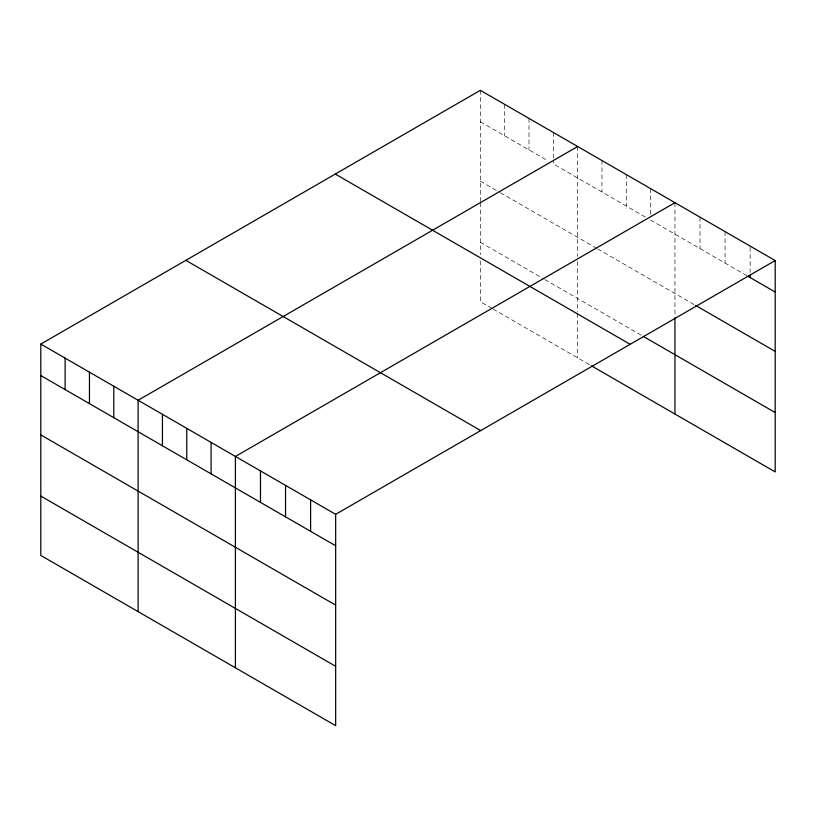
<?xml version="1.0" encoding="UTF-8"?>
<svg xmlns="http://www.w3.org/2000/svg" width="816" height="816" viewBox="0 0 816 816"><rect width="100%" height="100%" fill="white"/><g stroke="black" fill="none" stroke-linecap="round" stroke-linejoin="round"><path stroke-width="0.61" stroke-dasharray="4.08 3.06" d="M480.338 90.321L480.338 201.532M480.338 121.788L548.026 160.864M645.334 217.046L553.309 163.914L553.309 160.14M746.864 275.665L650.617 220.096L650.617 216.322M480.338 181.152L499.372 192.137M500.432 192.749L596.68 248.319M597.74 248.931L694.559 304.827M480.338 242.311L543.793 278.95M544.853 279.562L642.161 335.733M491.966 308.387L480.338 301.675L480.338 259.621M493.027 308.999L590.335 365.18M750.139 247.35L750.139 272.524M725.077 231.622L725.077 263.078M700.006 217.148L700.006 248.615M674.944 202.684L674.944 316.445M650.617 188.639L650.617 215.067M626.29 174.593L626.29 206.05M601.963 160.548L601.963 192.005M577.636 146.503L577.636 256.438M577.636 261.538L577.636 312.089M577.636 313.334L577.636 357.857M553.309 132.457L553.309 158.885M528.992 118.412L528.992 149.869M504.665 104.366L504.665 135.833M480.338 202.807L480.338 254.674"/><path stroke-width="1.22" d="M775.2 260.559L335.662 514.325L335.662 725.679L40.8 555.441L40.8 344.087L480.338 90.321L775.2 260.559L775.2 471.913L591.386 365.792M577.636 146.503L138.108 400.268L138.108 611.612M674.944 202.684L235.406 456.45L235.406 667.794M747.956 276.298L775.2 292.026M695.65 305.459L775.2 351.39M643.212 336.345L775.2 412.549M335.284 174.063L630.156 344.301M185.844 260.345L480.716 430.583M40.8 344.087L335.662 514.325M40.8 375.544L335.662 545.782M40.8 434.908L335.662 605.146M40.8 496.077L335.662 666.315M750.139 275.033L750.139 277.552M674.944 317.72L674.944 414.028M310.6 499.861L310.6 531.318M285.539 485.387L285.539 516.844M260.477 470.914L260.477 502.37M211.089 442.405L211.089 473.861M186.762 428.359L186.762 459.816M162.435 414.314L162.435 445.771M113.781 386.223L113.781 417.68M89.454 372.178L89.454 403.634M65.127 358.132L65.127 389.589"/></g></svg>
